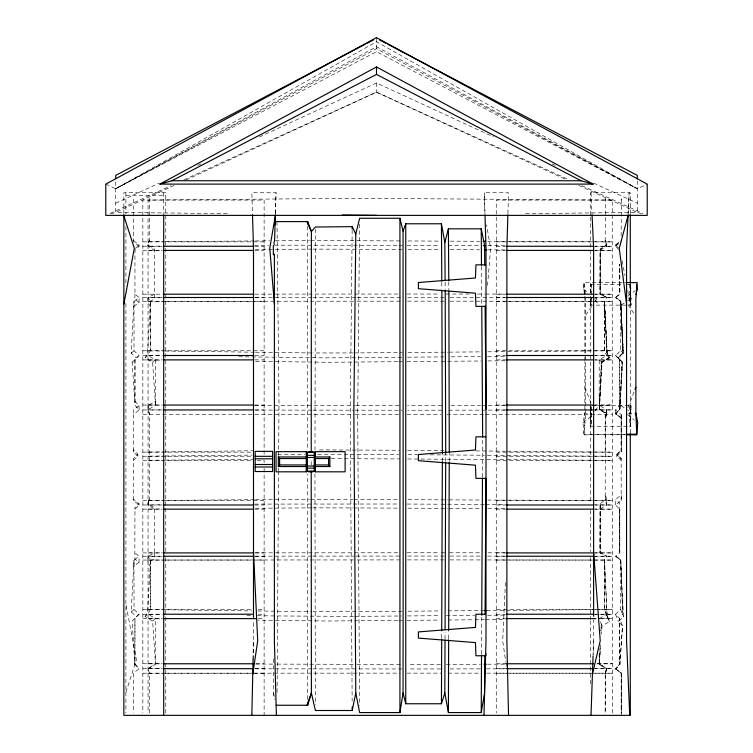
<?xml version="1.0" encoding="UTF-8"?>
<svg xmlns="http://www.w3.org/2000/svg" width="753" height="753" viewBox="0 0 753 753"><rect width="100%" height="100%" fill="white"/><g stroke="black" fill="none" stroke-linecap="round" stroke-linejoin="round"><path stroke-width="0.56" stroke-dasharray="3.77 2.82" d="M307.704 699.368L307.751 473.816M311.215 465.326L311.215 459.452M314.942 473.731L315.375 704.648M314.989 450.238L315.394 229.364M600.197 505.018L600.094 552.918L606.683 556.232L600.197 552.796L600.235 503.522L606.824 499.361L605.346 494.985L605.205 500.604L606.683 504.99L600.094 509.15L600.094 552.918L600.235 503.522L600.094 509.15M607.153 353.157L604.452 301.172L607.003 353.025C613.413 363.774 605.13 354.249 604.33 350.766L604.471 301.153L607.153 353.157L609.516 357.882L602.042 362.278L599.36 409.623L606.824 414.131L605.346 418.282L605.205 500.604M604.433 559.931L607.153 616.801L604.471 559.893L604.33 609.497L609.516 621.526L602.042 625.922L601.478 634.101M133.375 240.499L138.994 244.885L139.136 246.259L134.956 250.42L134.956 294.188L139.136 297.501L134.015 301.332L134.015 350.766L139.136 355.491L134.956 359.887L134.956 405.039L139.136 409.952L133.516 414.479L133.516 452.148L137.931 456.243L133.516 460.328L133.516 500.604L139.136 504.99L134.956 509.15L134.815 558.999L138.994 562.312L133.874 566.143L134.015 560.063L139.136 556.232L134.956 552.918M441.682 637.932L441.7 632.059M442.34 461.627L442.369 454.567M445.023 638.939L445.051 631.889M445.691 461.476L445.72 453.25M448.647 638.666L448.675 631.626M449.249 461.542L449.277 453.334M481.544 653.952L481.741 616.434M482.475 476.931L482.664 439.423M277.076 692.336L278.544 471.67M278.554 470.503L278.572 468.15M278.657 455.245L278.685 450.548M278.695 449.372L278.996 403.599L277.01 222.775M352.169 230.164L350.258 412.898L352.14 701.09M359.576 224.121L357.694 413.999L359.595 705.514M253.093 659.459L253.497 619.804M253.074 659.346L253.497 640.822M138.994 562.312L139.136 556.232M147.852 668.975L155.316 664.466L155.457 663.77L152.633 621.009L145.16 616.613L147.993 614.222L150.346 609.497L150.205 566.143L147.852 562.312L147.993 556.232L154.581 552.918L154.581 509.15L154.44 507.776L147.852 503.616L149.329 499.23L147.993 504.99L154.581 509.15M162.13 556.232L148.059 556.232L150.346 560.063L150.205 566.143L147.522 611.888L145.16 616.613M154.581 552.918L154.44 558.999L147.852 562.312M606.683 504.99L606.824 499.361M615.54 504.99L615.681 499.361L621.3 494.985L621.159 500.604L615.54 504.99L619.71 509.15L619.851 552.749L615.54 556.232L620.66 560.063L622.731 614.862L620.801 559.893L615.681 556.062M619.71 509.15L619.71 552.918L619.851 503.522L615.681 499.361M134.956 294.188L134.815 299.139L138.994 302.452L133.874 306.283L134.015 301.332L131.191 353.157L136.312 357.882L139.136 355.491M138.994 302.452L139.136 297.501M149.471 500.604L149.471 414.479L147.993 409.952L155.457 405.039L152.633 362.278L145.16 357.882L147.993 355.491L150.346 350.766L150.205 306.283L147.852 302.452L147.993 297.501L154.581 294.188L154.581 250.42L154.44 249.045L147.852 244.885L149.329 240.499L147.993 246.259L154.581 250.42M162.13 297.501L148.059 297.501L150.346 301.332L150.205 306.283L147.522 353.157L145.16 357.882M154.581 294.188L154.44 299.139L147.852 302.452M275.419 213.57L276.031 192.74L251.85 192.74L252.471 213.57M507.908 213.57L508.529 192.74L484.339 192.74L484.96 213.57L484.339 192.74M592.084 405.679L631.089 405.679L630.459 426.358L630.459 405.679M275.363 213.494L276.031 192.74M630.459 305.134L630.459 284.455L631.089 305.134L590.192 305.134L590.39 299.383M590.625 292.493L590.907 284.455L590.907 292.493M593.618 640.822L593.129 654.799L593.618 619.804M625.037 434.726L583.961 434.161L584.855 413.171L584.855 361.694M609.375 357.76L601.901 362.155L599.36 409.623L606.814 413.726L605.337 417.915L606.805 413.453L599.332 408.879L601.289 361.647M505.442 582.445L502.675 640.822L505.762 661.661M599.332 408.879L601.553 361.864L609.026 357.468L606.664 352.743L604.443 301.181M599.219 653.35L599.219 663.77L606.683 668.683L605.205 673.21L605.205 713.006L605.346 673.135L606.824 668.975L599.36 664.466L600.132 648.277M600.96 630.92L601.289 623.983L600.922 631.005M628.171 213.57L629.15 192.74L628.096 213.494M600.743 644.606L599.36 664.466L600.009 648.559M139.136 614.222L136.312 616.613L131.191 611.888L134.015 560.063L134.015 609.497L139.136 614.222L132.133 621.009L134.815 664.466L138.994 668.975M621.159 500.604L621.159 460.328L616.745 456.243L621.159 452.148L621.3 418.282L615.681 414.131L619.851 409.623L622.543 362.278L615.54 355.491L620.66 350.766L620.801 301.153L615.653 297.36L620.66 301.332L622.731 352.517L620.773 301.181L615.54 297.501L619.851 294.009L619.757 264.181M621.263 459.038L616.848 454.69L621.3 449.692L621.159 414.479L615.54 409.952L619.71 405.039L619.71 359.887L615.54 355.491L621.79 361.647L619.71 359.887L619.813 408.408L622.053 361.864L619.832 408.879L615.653 413.453L621.281 417.915L615.662 413.726L619.841 409.18L622.392 362.155L617.884 357.468L623.004 352.743L620.773 301.181L623.484 353.157L618.364 357.882M616.745 456.243L616.886 454.125L621.3 458.568L621.159 460.328M621.3 713.006L621.3 673.135L615.681 668.975L619.851 664.466L622.543 625.922L619.71 618.618L615.54 614.222L620.66 609.497L620.801 559.893L615.643 556.109M604.33 350.766L604.33 301.332L606.814 297.35L600.094 294.188L600.094 250.42L606.683 246.259L605.205 241.873L605.346 198.321M621.159 236.066L621.3 198.321M605.205 200.082L605.308 198.792M621.159 200.082L621.263 198.792M487.53 285.462L490.608 248.283L486.607 224.761M600.094 250.42L600.235 249.045L606.824 244.885L605.346 240.499L605.205 241.873M606.683 246.259L606.824 244.885L600.197 249.403L600.094 294.188L600.235 249.045L600.197 294.056L606.814 297.35M619.013 249.723L615.54 246.259L615.681 244.885L621.3 240.499M617.733 247.332L615.681 244.885L618.458 247.652M584.761 294.602L583.556 289.34L584.384 282.629L585.73 298.809L585.73 413.171L583.961 434.886L625.037 434.321M590.192 305.134L591.406 297.247M583.961 434.161L583.01 422.951L584.855 413.171L591.585 413.171M134.956 663.77L134.815 664.466L134.956 618.618L134.956 663.77L139.136 668.683L133.516 673.21L133.516 713.006M631.089 405.679L629.442 411.119L627.578 409.914M599.219 663.77L606.683 668.683L605.205 673.21M606.683 668.683L605.308 673.154L606.786 668.899M125.911 692.289L136.406 659.807L125.911 604.038M605.205 452.148L605.205 414.479L606.683 409.952L599.219 405.039L599.219 359.887L606.683 355.491M606.786 413.021L605.308 417.275L605.205 414.479M627.889 407.787L634.195 391.626M609.516 621.526L604.33 609.497L604.33 560.063L606.824 556.062M585.73 315.055L592.253 305.502M594.861 301.68L596.818 298.809L594.926 297.454M615.653 297.36L619.841 294.028L619.747 264.199L619.71 294.188M606.683 297.501L600.216 294.037M620.66 301.332L623.343 353.025L618.222 357.76M620.66 560.063L623.484 616.801L618.364 621.526L622.543 625.922L619.813 664.278L615.681 668.975L619.71 663.77L619.71 618.618L619.851 664.466M595.049 410.592L599.2 405.679M133.516 452.148L133.375 449.692L137.79 454.125L133.375 458.568L133.516 460.328M135.512 248.349L138.994 244.885M133.516 500.604L133.375 499.23L138.994 503.616L134.815 507.776L134.956 509.15M616.848 454.69L621.263 450.341M131.191 353.157L134.015 350.766M139.136 409.952L138.994 405.698L134.815 401.189L132.133 362.278L134.956 359.887L134.956 405.039M132.133 362.278L134.956 359.887M152.633 362.278L155.457 359.887L147.993 355.491L162.13 355.491M131.191 611.888L134.015 609.497M152.633 621.009L155.457 618.618L147.993 614.222L162.13 614.222M583.01 422.951L592.385 415.27M615.643 245.252L621.263 240.866M615.54 246.259L621.159 241.873M138.994 405.698L133.375 409.858L133.516 414.479M627.701 296.108L635.287 290.696M149.471 713.006L149.471 673.21L147.993 668.683L155.457 663.77L155.457 618.618M621.074 305.134L626.656 301.501M627.578 300.899L629.442 299.685L631.089 305.134M162.13 409.952L148.059 409.952L147.852 405.698L155.316 401.189L155.457 405.039L155.457 359.887M599.219 618.618L606.683 614.222M105.778 184.108L115.717 188.739L376.5 41.735L637.283 188.739L647.222 184.108M115.717 188.739L376.5 46.714L637.283 188.739L376.5 51.703L115.717 188.739L376.5 48.71L637.283 188.739M115.717 203.188L159.363 183.073M197.681 165.406L200.872 163.928M259.418 136.942L376.5 82.962L493.582 136.942M174.263 185.398L115.717 212.384L111.303 213.72M185.972 179.995L376.5 92.158L569.108 179.826M110.06 213.428L171.053 185.671M183.892 179.826L376.5 92.158L567.028 179.995M525.688 213.664L637.283 212.384L641.697 213.72M142.844 452.148L163.9 451.885M165.067 451.866L252.773 450.755M319.423 449.918L399.316 450.247M142.844 456.243L163.975 456.017M165.142 455.998L251.991 455.085M277.81 454.812L304.796 454.53M317.71 454.388L398.676 454.567M142.844 241.873L163.966 241.694M165.133 241.685L254.288 240.932M255.465 240.922L269.546 240.809M275.41 240.762L309.427 240.518M142.844 246.259L161.66 246.109M254.552 245.356L268.67 245.243M274.544 245.196L397.744 245.271M352.846 352.95L312.947 352.959M354.014 352.931L402.14 352.526M408.004 352.479L447.913 352.15M449.089 352.14L480.781 351.867M487.822 351.811L612.236 350.766L496.255 350.766M401.697 357.251L326.425 357.882L276.144 357.223M407.58 357.204L444.044 356.894M451.103 356.837L480.508 356.593M487.558 356.536L505.207 356.385M594.597 355.642L612.236 355.491L594.729 355.491M397.725 361.685L327.395 362.278L254.523 361.336M398.902 361.675L402.422 361.647M407.109 361.609L439.931 361.336M441.098 361.327L480.951 360.988M487.991 360.932L505.574 360.781M594.654 360.038L612.236 359.887L594.729 359.887M142.844 460.328L163.909 460.139M165.076 460.13L252.839 459.377M331.226 458.699L399.363 458.916M142.844 500.604L163.966 500.425M165.133 500.416L254.288 499.672M255.465 499.663L309.427 499.248M142.844 504.99L161.66 504.839M254.552 504.096L398.911 504.011M402.14 611.267L312.947 611.69M408.004 611.21L440.872 610.937M447.913 610.881L479.605 610.608M480.781 610.598L484.301 610.57M486.645 610.551L612.236 609.497L496.255 609.497M353.477 616.387L276.144 615.954M354.654 616.378L401.697 615.982M407.58 615.935L440.514 615.662M446.397 615.606L474.625 615.37M487.558 615.267L505.207 615.116M594.597 614.373L612.236 614.222L594.729 614.222M397.725 620.416L327.395 621.009L258.044 620.114M398.902 620.406L402.422 620.378M407.109 620.34L439.931 620.067M448.129 619.992L473.919 619.775M475.096 619.766L484.471 619.691M485.638 619.681L505.574 619.512M599.341 618.731L612.236 618.618L599.416 618.618M142.844 250.42L161.603 250.269M255.389 249.544L274.139 249.403M275.316 249.394L311.657 249.111M312.824 249.102L402.055 249.422M142.844 509.15L161.603 509M255.389 508.284L311.657 507.851M312.824 507.842L352.733 507.927M441.644 405.641L407.533 405.716M451.056 405.613L480.47 405.509M481.647 405.5L505.178 405.415M594.588 405.105L612.236 405.039L594.729 405.039M440.467 664.381L407.533 664.447M446.35 664.362L480.47 664.24M487.53 664.212L506.355 664.146M596.941 663.826L612.236 663.77L597.073 663.77M441.823 410.197L407.759 410.234M448.873 410.187L480.612 410.14M481.788 410.14L505.291 410.103M594.606 409.971L612.236 409.952L594.729 409.952M440.646 668.937L407.759 668.965M450.049 668.918L480.612 668.871M486.485 668.871L506.468 668.833M594.606 668.711L612.236 668.683L594.729 668.683M125.911 195.243L165.764 195.243M612.321 713.006L612.236 200.082L496.255 200.082L496.255 713.006M148.059 241.873L264.124 241.873M496.255 241.873L612.321 241.873L487.831 241.318M162.13 246.259L148.059 246.259L147.852 244.885M254.749 246.259L264.124 246.259M496.255 246.259L505.63 246.259M594.729 246.259L612.321 246.259L594.654 246.175M148.059 250.42L162.13 250.42M254.749 250.42L264.124 250.42M496.255 250.42L505.63 250.42M594.729 250.42L612.321 250.42L594.625 250.335M622.26 282.629L583.519 282.629L584.855 298.809L584.855 355.99M590.568 284.455L622.571 284.455M627.258 284.455L630.779 284.455L630.779 305.134M142.844 294.188L162.13 294.188M254.749 294.188L274.403 294.112M275.57 294.103L400.078 294.037M407.119 294.028L439.997 294.018M496.255 294.188L505.63 294.188M594.729 294.188L612.321 294.188L594.663 294.169M142.844 297.501L161.603 297.491M255.352 297.435L274.101 297.426M275.278 297.426L311.601 297.397M312.777 297.397L356.141 297.369M357.308 297.369L401.838 297.341M407.702 297.341L444.091 297.35M254.749 297.501L264.124 297.501M496.255 297.501L505.63 297.501M594.729 297.501L612.321 297.501L594.597 297.482M594.597 298.809L596.818 298.809M628.35 298.809L633.894 298.809M142.844 301.332L164.022 301.313M165.199 301.313L355.783 301.2M356.96 301.2L401.66 301.172M407.542 301.162L444.016 301.172M148.059 301.332L264.124 301.332M496.255 301.332L612.321 301.332L506.364 301.228M148.059 350.766L264.124 350.766M254.749 355.491L264.124 355.491M496.255 355.491L505.63 355.491M148.059 359.887L162.13 359.887M254.749 359.887L264.124 359.887M496.255 359.887L505.63 359.887M148.059 405.039L162.13 405.039M254.749 405.039L264.124 405.039M496.255 405.039L505.63 405.039M254.749 409.952L264.124 409.952M496.255 409.952L505.63 409.952M628.03 413.171L635.871 413.171M142.844 414.479L354.211 414.423M355.378 414.423L400.003 414.404M407.044 414.404L441.07 414.414M446.934 414.414L484.443 414.423M485.619 414.432L612.236 414.479M590.568 426.358L630.779 426.358L630.779 405.679M148.059 452.148L252.396 452.148M496.255 452.148L612.321 452.148L506.364 451.207M148.059 456.243L252.396 456.243M496.255 456.243L612.321 456.243L485.506 455.245M148.059 460.328L252.396 460.328M257.093 460.328L264.124 460.328L264.124 462.624M496.255 460.328L612.321 460.328L506.393 459.622M148.059 500.604L264.124 500.604M496.255 500.604L612.321 500.604L487.831 500.048M162.13 504.99L148.059 504.99L147.852 503.616M254.749 504.99L264.124 504.99M496.255 504.99L505.63 504.99M594.729 504.99L612.321 504.99L594.654 504.915M148.059 509.15L162.13 509.15M254.749 509.15L264.124 509.15M496.255 509.15L505.63 509.15M594.729 509.15L612.321 509.15L594.625 509.066M142.844 552.918L161.641 552.909M255.606 552.853L398.902 552.768M407.119 552.758L439.997 552.749M148.059 552.918L162.13 552.918M254.749 552.918L264.124 552.918M496.255 552.918L505.63 552.918M594.729 552.918L612.321 552.918L594.663 552.9M142.844 556.232L161.603 556.222M255.352 556.166L311.601 556.128M312.777 556.128L354.964 556.109M356.141 556.109L399.495 556.081M407.702 556.072L444.091 556.081M254.749 556.232L264.124 556.232M496.255 556.232L505.63 556.232M594.729 556.232L612.321 556.232L594.597 556.222M142.844 560.063L164.022 560.044M165.199 560.044L355.783 559.931M356.96 559.931L399.306 559.903M407.542 559.903L444.016 559.903M148.059 560.063L264.124 560.063M496.255 560.063L592.385 560.063M593.562 560.063L612.321 560.063L593.411 560.044M148.059 609.497L252.396 609.497M258.26 609.497L264.124 609.497M258.26 614.222L264.124 614.222M496.255 614.222L505.63 614.222M148.059 618.618L162.13 618.618M258.26 618.618L264.124 618.618M496.255 618.618L505.63 618.618M148.059 663.77L162.13 663.77M255.916 663.77L264.124 663.77M496.255 663.77L506.807 663.77M148.059 668.683L162.13 668.683M254.749 668.683L264.124 668.683M496.255 668.683L506.807 668.683M142.844 673.21L163.985 673.21M165.161 673.21L253.224 673.182M254.401 673.182L400.003 673.135M407.044 673.135L441.07 673.144M448.101 673.144L479.755 673.154M486.786 673.163L612.236 673.21L496.255 673.21M148.059 673.21L264.124 673.21M445.851 294.028L469.288 294.046M477.487 294.056L484.518 294.065M485.694 294.065L505.611 294.084M449.965 297.35L505.235 297.407M449.899 301.181L505.188 301.228M142.844 409.952L161.603 409.971M255.38 410.065L311.638 410.131M312.815 410.131L353.844 410.178M355.011 410.178L401.904 410.225M441.164 552.749L444.684 552.758M449.372 552.758L481.007 552.796M488.038 552.796L505.611 552.815M449.965 556.081L480.546 556.109M487.596 556.119L505.235 556.138M449.899 559.912L480.48 559.94M487.539 559.95L505.188 559.959M506.364 559.968L592.235 560.044M142.844 668.683L161.603 668.702M255.38 668.805L311.638 668.862M312.815 668.862L401.904 668.956M142.844 405.039L161.669 405.086M254.599 405.321L354.597 405.575M355.774 405.585L401.65 405.698M142.844 663.77L161.669 663.817M255.775 664.061L275.777 664.108M276.953 664.108L355.774 664.315M356.95 664.315L401.65 664.428M310.603 240.527L402.149 240.932M408.022 240.96L440.882 241.111M450.266 241.148L479.614 241.28M398.911 245.28L402.431 245.299M407.119 245.318L439.94 245.469M448.139 245.506L479.793 245.647M487.991 245.685L505.574 245.77M407.928 249.45L440.806 249.61M450.2 249.648L479.548 249.789M487.775 249.827L505.385 249.911M310.603 499.258L352.856 499.446M354.032 499.446L398.629 499.653M408.022 499.691L447.922 499.87M449.099 499.879L480.781 500.02M407.119 504.049L439.94 504.199M441.107 504.209L484.48 504.406M485.647 504.406L505.574 504.501M353.91 507.927L398.535 508.143M407.928 508.181L447.847 508.369M449.023 508.379L480.725 508.529M487.775 508.557L505.385 508.642M612.236 200.082L362.682 198.321L142.844 200.082L142.844 713.006M407.599 458.972L505.216 459.612M407.552 450.322L444.016 450.652M475.783 450.934L505.188 451.198M408.06 454.643L417.454 454.718M430.358 454.821L484.339 455.236M227.312 213.664L115.717 212.384L115.717 180.946M142.844 350.766L163.966 351.039M165.133 351.049L254.288 352.197M255.465 352.216L311.77 352.941M142.844 355.491L161.556 355.736M238.729 356.743L274.977 357.214M142.844 359.887L161.66 360.132M142.844 609.497L163.966 609.77M165.133 609.779L251.944 610.899M257.808 610.975L311.77 611.671M142.844 614.222L161.556 614.467M246.918 615.577L252.763 615.653M257.441 615.719L274.977 615.945M142.844 618.618L161.66 618.862M581.947 185.671L642.94 213.428M552.128 163.928L555.319 165.406M593.637 183.073L637.283 203.188M578.737 185.398L637.283 212.384L637.283 180.946M621.074 405.679L626.656 409.303M583.556 289.34L588.291 292.729M615.643 668.899L621.3 673.135L621.159 713.006M139.136 246.259L133.516 241.873L133.375 198.321M615.54 668.683L621.159 673.21L621.3 715.35M627.494 414.574L634.308 420.155M620.66 350.766L623.484 353.157M619.71 359.887L622.543 362.278M601.901 362.155L599.219 359.887M595.049 300.212L599.2 305.134M627.833 304.541L634.355 314.105M606.4 614.862L608.763 619.587M584.855 387.324L591.161 403.476M620.66 609.497L623.484 616.801M615.54 614.222L618.364 621.526M600.423 621.752L602.042 625.922M147.852 405.698L149.329 409.858L149.471 414.479M605.308 240.866L606.786 245.252M273.348 658.941L273.348 692.995L275.005 698.568M273.348 692.995L274.892 699.678M622.157 260.802L624.943 275.598M627.72 290.394L630.289 304.043M590.361 406.808L591.585 414.687M505.931 662.809L506.449 666.283M138.994 503.616L139.136 504.99M149.329 198.321L149.471 241.873M137.79 454.125L137.931 456.243M591.011 192.74L591.99 213.57M621.159 452.148L621.159 414.479L621.272 417.68M621.159 414.479L621.3 418.282M615.54 409.952L615.662 413.726M606.683 409.952L606.814 413.726M590.192 405.679L590.267 407.975M590.305 409.124L590.907 426.358L590.907 411.42M619.71 405.039L619.851 409.623M599.219 405.039L599.36 409.623M448.779 281.773L448.844 290.009M445.117 282.262L445.174 289.274M481.487 266.477L481.751 305.304M441.804 282.29L441.842 289.321M307.704 226.295L307.742 450.36M630.289 213.57L630.289 192.74L590.437 192.74L590.437 215.885M630.289 284.295L630.289 433.126M629.442 284.455L629.442 305.134M629.442 405.679L629.442 426.358M591.585 284.455L591.585 294.95M591.585 297.247L591.585 305.134M591.585 406.808L591.585 426.358M590.907 299.383L590.907 305.134M590.907 406.827L590.907 410.272M590.437 217.043L590.437 405.773M590.568 406.827L590.437 410.47M590.568 411.42L590.437 503.315M590.437 510.374L590.437 551.507M590.437 557.38L590.437 614.966M590.437 616.142L590.437 619.672M590.437 620.849L590.437 683.912M584.855 357.044L584.855 360.659M486.673 653.463L486.673 655.769M376.5 38.337L376.5 51.703M376.5 82.962L376.5 92.158M273.348 241.845L273.348 244.198M264.124 454.191L264.124 200.082L148.059 200.082L148.059 713.006M264.124 468.385L264.124 715.35M165.764 403.599L165.764 192.74L123.85 192.74L123.85 213.57M165.764 404.775L165.764 408.295M165.764 409.472L165.764 507.023M165.764 508.19L165.764 551.676M165.764 557.559L165.764 662.122M165.764 663.271L165.764 713.035M163.702 192.74L163.702 213.57M150.346 301.332L150.346 350.766M150.346 560.063L150.346 609.497M125.911 192.74L125.911 213.89M125.911 226.512L125.911 286.036M125.911 303.459L125.911 713.044M274.581 241.327L274.478 244.8L274.591 241.346"/><path stroke-width="1.13" d="M276.172 705.25L307.704 705.25L307.704 702.897M311.205 471.199L311.394 692.995L315.394 710.503L352.197 710.503L355.783 692.995L353.835 411.543L355.783 234.023L359.642 218.266L399.937 218.266L403.053 231.143L403.194 550.895L403.053 692.995L399.937 712.564L359.642 712.564L355.783 692.995M311.224 452.402L311.394 231.51L307.704 221.608L276.172 221.608L274.29 225.693M399.937 712.564L399.937 218.266M445.023 640.116L444.825 692.995L441.437 703.754L405.754 703.754L405.754 223.773L441.437 223.773L444.825 242.513L445.098 279.928M441.437 703.754L441.682 639.109M441.71 630.882L442.34 461.627M442.369 453.391L441.851 290.489M445.061 629.536L445.682 462.653M445.72 453.25L445.183 290.442M484.819 655.458L484.565 692.995L481.233 712.564L448.402 712.564L448.647 639.843M448.675 630.459L449.249 462.719M449.287 452.167L448.854 291.185M481.233 712.564L481.534 655.119M481.741 615.267L482.466 478.108M485.083 614.392L485.986 478.306M352.178 228.997L352.197 226.653L315.394 227.011L311.394 231.51L306.885 221.608M251.85 715.35L253.074 659.346M274.581 241.327L275.287 215.8L269.762 248.283L274.384 304.043M483.981 715.35L485.996 640.822L485.996 248.283L484.998 214.727M275.109 223.98L275.382 214.727M507.87 214.727L506.873 248.283L506.873 640.822L508.529 715.35M591.011 715.35L593.072 655.872M628.124 214.727L626.552 248.283L626.552 640.822L629.724 715.35M626.214 434.302L636.774 434.161L637.725 422.951L635.871 413.171L635.871 298.809L637.217 282.629L625.781 282.629M252.735 674.387L257.705 640.822L253.497 552.09M123.85 304.043L134.335 248.283L123.85 215.8M635.974 294.602L637.179 289.34L636.624 284.869M592.404 674.387L600.235 640.822L593.618 552.09M444.825 242.513L448.402 228.837L481.233 228.837L484.565 245.196L484.744 265.103M627.974 215.8L619.267 248.283L626.552 304.043M307.704 705.25L311.394 692.995L306.885 705.25M403.053 231.143L405.754 223.773M635.033 389.47L635.871 387.324M306.264 466.54L278.337 466.54L279.617 464.949L279.617 458.53L278.337 456.949L306.264 456.949M315.432 466.54L329.88 466.54L328.59 464.949L328.59 458.53L329.88 456.949L315.432 456.949M314.265 452.346L315.432 451.668L345.119 451.668L345.119 471.82L315.432 471.82L314.265 471.143L307.431 471.143L306.264 471.82L276.031 471.82L276.031 451.668L306.264 451.668L307.431 452.346L314.265 452.346L314.265 471.143M159.928 184.108L376.5 66.942L593.072 184.108L159.928 184.108L171.891 180.748L376.5 74.415L581.109 180.748L593.072 184.108M365.073 44.342L115.717 175.374L115.717 178.715M367.153 43.25L373.384 39.975M484.301 610.57L486.645 610.551M484 664.221L486.353 664.221M171.891 180.748L581.109 180.748M163.297 246.259L253.573 246.259M506.807 246.259L593.562 246.259M163.297 250.42L253.573 250.42M506.807 250.42L593.562 250.42M485.6 264.84L475.924 264.84L475.454 278.008L418.376 282.516L418.376 288.681L475.454 293.19L475.924 306.358L485.6 306.358M163.297 294.188L253.573 294.188M506.807 294.188L593.562 294.188M163.297 297.501L253.573 297.501M506.807 297.501L593.562 297.501M163.297 355.491L253.573 355.491M506.807 355.491L593.562 355.491M163.297 359.887L253.573 359.887M506.807 359.887L593.562 359.887M163.297 405.039L253.573 405.039M506.807 405.039L593.562 405.039M163.297 409.952L253.573 409.952M506.807 409.952L593.562 409.952M485.6 436.844L475.924 436.844L475.454 450.012L418.376 454.52L418.376 460.685L475.454 465.194L475.924 478.362L485.6 478.362M308.551 451.668L313.135 451.668M307.431 455.349L314.265 455.349M255.182 456.318L272.605 456.318M307.431 457.476L314.265 457.476M279.617 458.53L306.264 458.53M315.432 458.53L328.59 458.53M255.182 458.803L272.605 458.803M255.182 464.507L272.605 464.507M279.617 464.949L306.264 464.949M315.432 464.949L328.59 464.949M307.431 466.013L314.265 466.013M255.182 466.992L272.605 466.992M307.431 468.14L314.265 468.14M308.551 471.82L313.135 471.82M163.297 504.99L253.573 504.99M506.807 504.99L593.562 504.99M163.297 509.15L253.573 509.15M506.807 509.15L593.562 509.15M163.297 552.918L253.573 552.918M506.807 552.918L593.562 552.918M163.297 556.232L253.573 556.232M506.807 556.232L593.562 556.232M163.297 614.222L253.573 614.222M485.6 614.25L475.924 614.25L475.454 627.418L418.376 631.927L418.376 638.092L475.454 642.601L475.924 655.769L485.6 655.769M506.807 614.222L593.562 614.222M163.297 618.618L255.916 618.618M506.807 618.618L595.905 618.618M163.297 663.77L253.573 663.77M506.807 663.77L593.562 663.77M163.297 668.683L253.573 668.683M506.807 668.683L593.562 668.683M483.134 241.299L485.478 241.308M483.304 245.666L485.647 245.676M484.245 249.808L486.598 249.827M342.436 214.991L376.5 215.377M626.214 434.735L636.774 434.886M379.616 39.975L385.847 43.25M387.927 44.342L637.283 175.374L637.283 178.715M352.197 226.653L355.783 234.023M403.053 692.995L405.754 703.754M444.825 692.995L448.402 712.564M592.046 214.727L593.618 248.283L593.618 616.302M635.871 413.171L636.774 434.161M252.509 214.727L253.497 248.283L253.497 617.469M276.398 715.35L274.384 640.822L274.384 254.09M485.12 306.085L486.061 409.143M448.402 228.837L448.779 280.596M481.233 228.837L481.487 265.301M481.76 306.48L482.654 437.069M441.437 223.773L441.795 281.123M352.178 706.973L352.197 710.503M307.704 221.608L307.704 223.952M630.289 214.727L630.289 283.137M630.289 433.615L630.289 715.35L123.85 715.35L123.85 214.727M376.5 66.942L376.5 74.415M329.88 456.949L329.88 466.54M315.432 451.668L315.432 471.82M307.431 452.346L307.431 471.143M306.264 451.668L306.264 471.82M278.337 456.949L278.337 466.54M273.348 245.374L273.348 254.778M163.702 214.727L163.702 715.35M376.5 37.65L105.778 184.108L105.778 215.377L647.222 215.377L647.222 184.108L376.5 37.65M272.605 451.376L255.182 451.376L255.182 471.529L272.605 471.529L272.605 451.376"/></g></svg>
